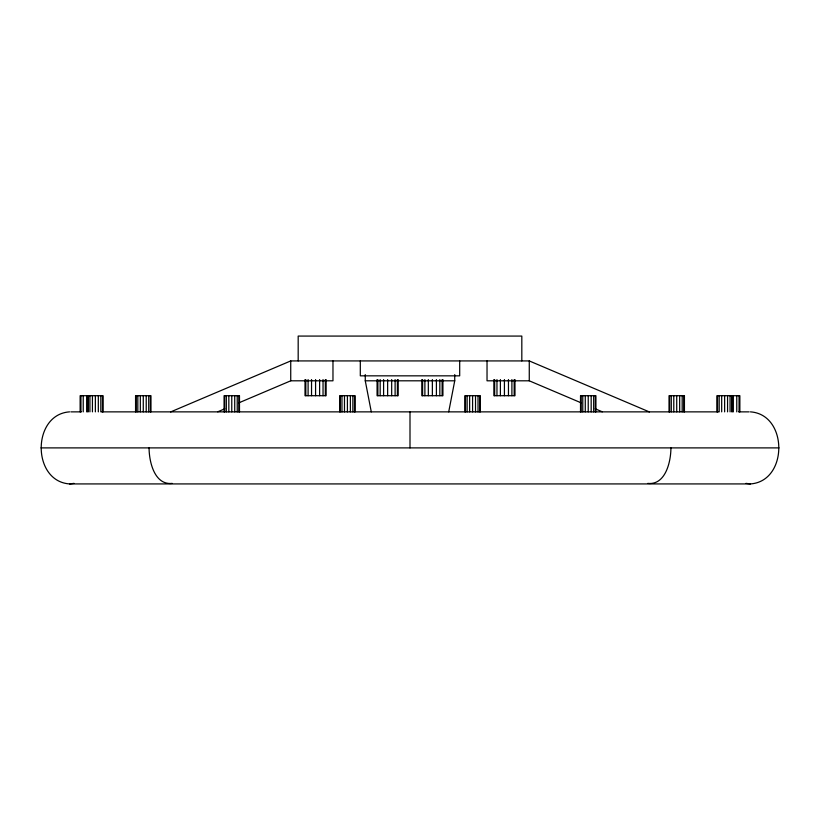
<?xml version="1.0" encoding="UTF-8"?>
<svg xmlns="http://www.w3.org/2000/svg" width="820" height="820" viewBox="0 0 820 820"><rect width="100%" height="100%" fill="white"/><g stroke="black" fill="none" stroke-linecap="round" stroke-linejoin="round"><path stroke-width="1.23" d="M670.924 447.894C670.903 461.68 665.563 485.337 647.759 483.4M750.423 411.865C788.245 414.448 788.245 481.34 750.423 483.923L69.577 483.923C31.754 481.34 31.754 414.448 69.577 411.865M448.714 411.865L454.731 380.808L454.731 374.586M170.58 411.947L290.731 360.923L529.269 360.923L649.419 411.947M217.7 411.814L224.762 408.811M238.897 402.815L290.731 380.808L332.971 380.808L332.971 360.923M172.241 483.4C154.437 485.337 149.096 461.68 149.076 447.894M69.577 483.923L74.036 483.369M365.269 374.586L365.269 380.808L454.731 380.808M581.103 402.815L529.269 380.808L487.029 380.808L487.029 360.923M70.868 411.865L81.18 411.865M101.475 411.865L718.525 411.865M738.82 411.865L749.131 411.865M41 447.894L779 447.894M745.964 483.369L750.423 483.923M595.238 408.811L602.3 411.814M365.269 380.808L371.286 411.865M739.865 411.865L739.865 395.711L716.926 395.711L716.926 411.865M739.056 395.711L739.056 411.865M736.77 395.711L736.77 411.865M733.346 395.711L733.346 411.865M732.332 395.711L732.332 411.865M731.747 395.711L731.747 411.865M730.077 395.711L730.077 411.865M727.576 395.711L727.576 411.865M724.634 395.711L724.634 411.865M721.682 395.711L721.682 411.865M719.181 395.711L719.181 411.865M717.51 395.711L717.51 411.865M684.433 411.865L684.433 395.711L669.028 395.711L669.028 411.865M683.849 395.711L683.849 411.865M682.178 395.711L682.178 411.865M679.678 395.711L679.678 411.865M676.726 395.711L676.726 411.865M673.784 395.711L673.784 411.865M671.283 395.711L671.283 411.865M669.612 395.711L669.612 411.865M595.925 411.865L595.925 395.711L580.519 395.711L580.519 411.865M595.341 395.711L595.341 411.865M593.67 395.711L593.67 411.865M591.169 395.711L591.169 411.865M588.227 395.711L588.227 411.865M585.275 395.711L585.275 411.865M582.774 395.711L582.774 411.865M581.103 395.711L581.103 411.865M529.269 360.923L529.269 380.808M521.817 360.923L521.817 336.077L298.183 336.077L298.183 360.923M514.981 379.558L514.981 395.711L493.865 395.711L493.865 379.558M514.181 379.558L514.181 395.711M511.895 379.558L511.895 395.711M508.461 379.558L508.461 395.711M504.423 379.558L504.423 395.711M500.384 379.558L500.384 395.711M496.961 379.558L496.961 395.711M494.665 379.558L494.665 395.711M480.284 411.865L480.284 395.711L464.878 395.711L464.878 411.865M479.7 395.711L479.7 411.865M478.029 395.711L478.029 411.865M475.528 395.711L475.528 411.865M472.586 395.711L472.586 411.865M469.634 395.711L469.634 411.865M467.133 395.711L467.133 411.865M465.463 395.711L465.463 411.865M459.692 360.923L459.692 375.837L360.308 375.837L360.308 360.923M442.923 379.558L442.923 395.711L421.808 395.711L421.808 379.558M442.123 379.558L442.123 395.711M439.827 379.558L439.827 395.711M436.404 379.558L436.404 395.711M432.365 379.558L432.365 395.711M428.327 379.558L428.327 395.711M424.893 379.558L424.893 395.711M422.607 379.558L422.607 395.711M410 411.865L410 447.894M398.192 379.558L398.192 395.711L377.077 395.711L377.077 379.558M397.392 379.558L397.392 395.711M395.107 379.558L395.107 395.711M391.673 379.558L391.673 395.711M387.634 379.558L387.634 395.711M383.596 379.558L383.596 395.711M380.172 379.558L380.172 395.711M377.876 379.558L377.876 395.711M355.121 411.865L355.121 395.711L339.716 395.711L339.716 411.865M354.537 395.711L354.537 411.865M352.866 395.711L352.866 411.865M350.365 395.711L350.365 411.865M347.413 395.711L347.413 411.865M344.472 395.711L344.472 411.865M341.971 395.711L341.971 411.865M340.3 395.711L340.3 411.865M326.135 379.558L326.135 395.711L305.019 395.711L305.019 379.558M325.335 379.558L325.335 395.711M323.039 379.558L323.039 395.711M319.615 379.558L319.615 395.711M315.577 379.558L315.577 395.711M311.538 379.558L311.538 395.711M308.105 379.558L308.105 395.711M305.819 379.558L305.819 395.711M290.731 360.923L290.731 380.808M239.481 411.865L239.481 395.711L224.075 395.711L224.075 411.865M238.897 395.711L238.897 411.865M237.226 395.711L237.226 411.865M234.725 395.711L234.725 411.865M231.773 395.711L231.773 411.865M228.831 395.711L228.831 411.865M226.33 395.711L226.33 411.865M224.659 395.711L224.659 411.865M150.972 411.865L150.972 395.711L135.566 395.711L135.566 411.865M150.388 395.711L150.388 411.865M148.717 395.711L148.717 411.865M146.216 395.711L146.216 411.865M143.274 395.711L143.274 411.865M140.322 395.711L140.322 411.865M137.821 395.711L137.821 411.865M136.151 395.711L136.151 411.865M103.074 411.865L103.074 395.711L80.135 395.711L80.135 411.865M102.49 395.711L102.49 411.865M100.819 395.711L100.819 411.865M98.318 395.711L98.318 411.865M95.366 395.711L95.366 411.865M92.424 395.711L92.424 411.865M89.923 395.711L89.923 411.865M88.252 395.711L88.252 411.865M87.668 395.711L87.668 411.865M86.653 395.711L86.653 411.865M83.23 395.711L83.23 411.865M80.944 395.711L80.944 411.865"/></g></svg>
